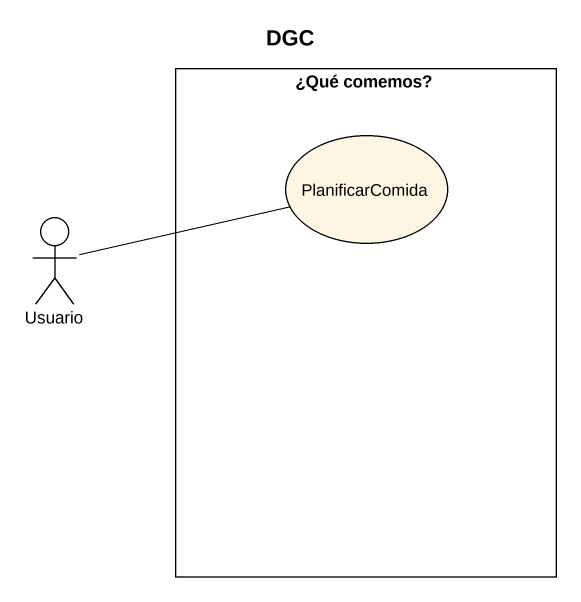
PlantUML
@startuml
title DGC
rectangle "¿Qué comemos?" as Qué_comemos {
  usecase PlanificarComida
}
actor Usuario
Usuario -right- PlanificarComida
@enduml
